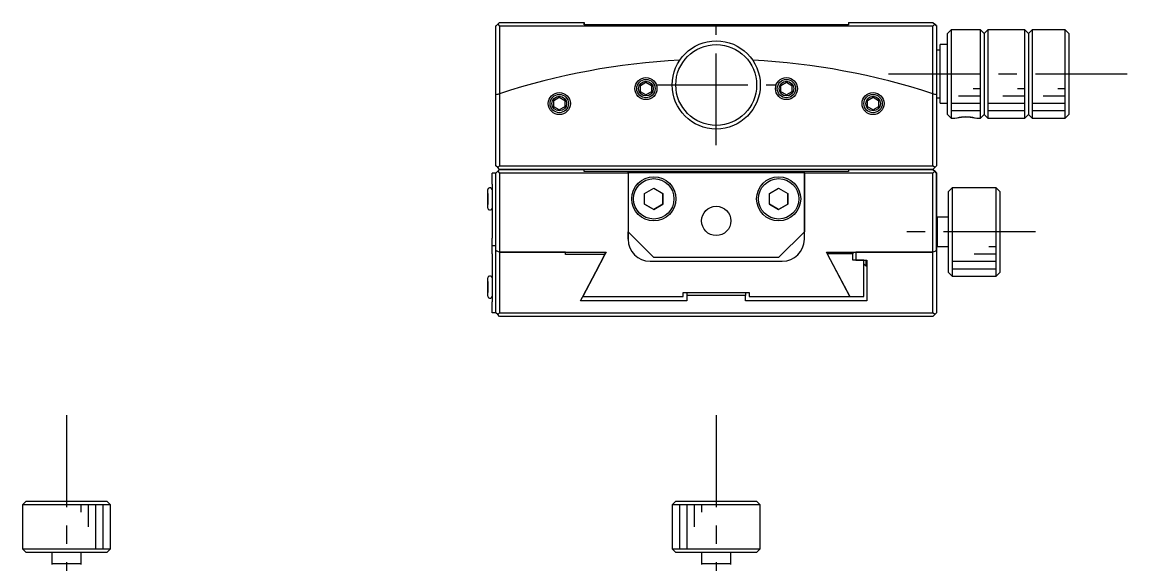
# Model space of a CAD drawing. Extents: x 80 to 393, y -8 to 241.
# Drawn here: x 82 to 234.9, y 167.7 to 241.4 of the extents above; entities that cross this region are included whole.
import ezdxf

# ---------------------------------------------------------------- set-up
doc = ezdxf.new("R2010")
doc.units = 0
doc.header["$LTSCALE"] = 10
doc.linetypes.add('CENTER', pattern=[2, 1.25, -0.25, 0.25, -0.25])
doc.layers.get('0').update_dxf_attribs({"linetype": 'CONTINUOUS'})
doc.layers.add('CENTER', color=1, linetype='CENTER')

msp = doc.modelspace()

# ---------------------------------------------------------------- linework, layer by layer
at = {"color": 7, "linetype": 'CONTINUOUS'}
for p, q in [((146.49967, 240.918599), (146.74967, 241.168599)), ((146.49967, 241.018599), (146.49967, 240.918599)), ((146.49967, 241.018599), (146.59967, 241.018599)), ((146.49967, 241.018599), (146.49967, 240.918599)), ((146.49967, 231.557381), (146.49967, 240.918599)), ((146.99967, 241.418599), (146.74967, 241.168599)), ((146.74967, 241.168599), (146.99967, 240.918599)), ((146.99967, 241.418599), (158.49967, 241.418599)), ((205.99967, 240.918599), (146.99967, 240.918599)), ((146.99967, 240.918599), (146.99967, 231.722253)), ((158.49967, 241.118599), (158.49967, 241.418599)), ((158.49967, 241.418599), (158.49967, 241.118599)), ((194.49967, 241.118599), (158.49967, 241.118599)), ((194.49967, 241.418599), (194.49967, 241.118599)), ((194.49967, 241.418599), (205.99967, 241.418599)), ((205.99967, 241.418599), (206.24967, 241.168599)), ((206.29967, 241.118599), (205.99967, 241.418599)), ((205.99967, 240.918599), (206.24967, 241.168599)), ((205.99967, 231.722253), (205.99967, 240.918599)), ((206.24967, 241.168599), (206.49967, 240.918599)), ((206.29967, 241.118599), (206.39967, 241.018599)), ((206.49967, 241.018599), (206.39967, 241.018599)), ((206.39967, 241.018599), (206.49967, 240.918599)), ((206.49967, 241.018599), (206.49967, 240.918599)), ((206.49967, 241.018599), (206.49967, 240.918599)), ((206.49967, 240.918599), (206.49967, 231.557381)), ((206.49967, 240.918599), (206.49967, 232.918599)), ((208.49967, 240.418599), (207.99967, 239.918599)), ((208.49967, 240.418599), (208.49967, 228.418599)), ((212.49967, 240.418599), (208.49967, 240.418599)), ((212.49967, 228.418599), (212.49967, 240.418599)), ((212.99967, 239.918599), (212.49967, 240.418599)), ((213.49967, 240.418599), (212.99967, 239.918599)), ((213.49967, 240.418599), (213.49967, 228.418599)), ((218.49967, 240.418599), (213.49967, 240.418599)), ((218.49967, 228.418599), (218.49967, 240.418599)), ((218.99967, 239.918599), (218.49967, 240.418599)), ((219.49967, 240.418599), (218.99967, 239.918599)), ((219.49967, 240.418599), (219.49967, 228.418599)), ((223.99967, 240.418599), (219.49967, 240.418599)), ((223.99967, 228.418599), (223.99967, 240.418599)), ((224.49967, 239.918599), (223.99967, 240.418599)), ((207.99967, 228.918599), (207.99967, 239.918599)), ((212.99967, 239.918599), (212.99967, 228.918599)), ((218.99967, 239.918599), (218.99967, 228.918599)), ((224.49967, 239.918599), (224.49967, 235.918594)), ((224.49967, 239.918599), (224.49967, 228.918599)), ((206.99967, 237.668599), (206.49967, 237.668599)), ((206.99967, 230.418599), (206.99967, 238.418599)), ((207.99967, 238.418599), (206.99967, 238.418599)), ((166.18467, 232.851611), (166.93467, 233.284624)), ((166.18467, 231.985586), (166.18467, 232.851611)), ((166.93467, 233.284624), (167.68467, 232.851611)), ((167.68467, 232.851611), (167.68467, 231.985586)), ((185.31467, 232.851611), (186.06467, 233.284624)), ((185.31467, 231.985586), (185.31467, 232.851611)), ((186.06467, 233.284624), (186.81467, 232.851611)), ((186.81467, 232.851611), (186.81467, 231.985586)), ((206.49967, 232.918599), (206.49967, 231.918599)), ((224.49967, 232.918604), (224.49967, 228.918599)), ((146.49967, 221.918599), (146.49967, 231.557381)), ((146.99967, 231.722253), (146.99967, 221.918599)), ((154.38967, 230.821611), (155.13967, 231.254624)), ((155.13967, 231.254624), (155.88967, 230.821611)), ((166.93467, 231.552573), (166.18467, 231.985586)), ((167.68467, 231.985586), (166.93467, 231.552573)), ((186.06467, 231.552573), (185.31467, 231.985586)), ((186.81467, 231.985586), (186.06467, 231.552573)), ((197.10967, 230.821611), (197.85967, 231.254624)), ((197.85967, 231.254624), (198.60967, 230.821611)), ((205.99967, 221.918599), (205.99967, 231.722253)), ((206.49967, 231.918599), (206.49967, 231.557381)), ((206.49967, 231.557381), (206.49967, 221.918599)), ((206.49967, 231.168599), (206.99967, 231.168599)), ((154.38967, 229.955586), (154.38967, 230.821611)), ((155.13967, 229.522573), (154.38967, 229.955586)), ((155.88967, 229.955586), (155.13967, 229.522573)), ((155.88967, 230.821611), (155.88967, 229.955586)), ((197.10967, 229.955586), (197.10967, 230.821611)), ((197.85967, 229.522573), (197.10967, 229.955586)), ((198.60967, 229.955586), (197.85967, 229.522573)), ((198.60967, 230.821611), (198.60967, 229.955586)), ((206.99967, 230.418599), (207.99967, 230.418599)), ((207.99967, 228.918599), (208.49967, 228.418599)), ((208.49967, 228.418599), (208.999675, 228.418599)), ((211.999665, 228.418599), (212.49967, 228.418599)), ((212.49967, 228.418599), (212.99967, 228.918599)), ((212.99967, 228.918599), (213.49967, 228.418599)), ((213.49967, 228.418599), (218.49967, 228.418599)), ((218.49967, 228.418599), (218.99967, 228.918599)), ((218.99967, 228.918599), (219.49967, 228.418599)), ((219.49967, 228.418599), (223.99967, 228.418599)), ((223.99967, 228.418599), (224.49967, 228.918599)), ((146.74967, 221.668599), (146.49967, 221.918599)), ((146.99967, 221.918599), (146.74967, 221.668599)), ((146.99967, 221.918599), (205.99967, 221.918599)), ((206.24967, 221.668599), (205.99967, 221.918599)), ((206.49967, 221.918599), (206.24967, 221.668599)), ((146.49967, 220.918599), (145.99967, 220.918599)), ((145.99967, 219.418599), (145.99967, 220.918599)), ((146.49967, 220.918599), (146.74967, 221.168599)), ((146.49967, 210.373294), (146.49967, 220.918599)), ((146.99967, 221.418599), (146.74967, 221.668599)), ((146.74967, 221.168599), (146.99967, 221.418599)), ((146.74967, 221.168599), (146.99967, 220.918599)), ((146.99967, 221.418599), (158.49967, 221.418599)), ((158.49967, 221.418599), (146.99967, 221.418599)), ((146.99967, 220.918599), (146.99967, 210.157234)), ((164.49967, 220.918599), (146.99967, 220.918599)), ((158.49967, 221.118599), (158.49967, 221.418599)), ((158.49967, 221.118599), (158.49967, 221.418599)), ((194.49967, 221.418599), (158.49967, 221.418599)), ((164.49967, 221.118599), (158.49967, 221.118599)), ((164.49967, 221.118599), (164.49967, 221.018599)), ((164.49967, 221.018599), (164.49967, 221.118599)), ((188.49967, 221.118599), (164.49967, 221.118599)), ((164.49967, 221.018599), (164.49967, 212.918599)), ((164.49967, 221.018599), (188.49967, 221.018599)), ((164.49967, 221.018599), (164.49967, 220.918599)), ((164.49967, 220.918599), (164.49967, 211.918599)), ((188.49967, 221.018599), (188.49967, 221.118599)), ((194.49967, 221.118599), (188.49967, 221.118599)), ((188.49967, 221.018599), (188.49967, 220.918599)), ((188.49967, 220.918599), (188.49967, 212.918599)), ((205.99967, 220.918599), (188.49967, 220.918599)), ((188.49967, 212.918599), (188.49967, 220.918599)), ((194.49967, 221.418599), (194.49967, 221.118599)), ((194.49967, 221.418599), (205.99967, 221.418599)), ((205.99967, 221.418599), (194.49967, 221.418599)), ((206.24967, 221.668599), (205.99967, 221.418599)), ((205.99967, 221.418599), (206.24967, 221.168599)), ((206.29967, 221.118599), (205.99967, 221.418599)), ((205.99967, 221.418599), (206.29967, 221.118599)), ((205.99967, 221.418599), (206.24967, 221.168599)), ((205.99967, 220.918599), (206.24967, 221.168599)), ((205.99967, 210.157234), (205.99967, 220.918599)), ((206.24967, 221.168599), (206.49967, 220.918599)), ((206.49967, 220.918599), (206.24967, 221.168599)), ((206.49967, 220.918599), (206.49967, 210.373294)), ((206.49967, 216.418599), (206.49967, 220.918599)), ((145.39967, 217.543599), (145.39967, 218.668599)), ((145.39967, 216.168599), (145.39967, 218.668599)), ((145.74967, 218.918599), (145.64967, 218.918599)), ((145.99967, 219.418599), (145.99967, 212.072686)), ((166.74967, 218.140286), (167.99967, 218.861974)), ((167.99967, 218.861974), (169.24967, 218.140286)), ((183.74967, 218.140286), (184.99967, 218.861974)), ((184.99967, 218.861974), (186.24967, 218.140286)), ((208.615097, 218.918599), (208.115097, 218.418599)), ((208.615097, 218.918599), (208.615097, 206.918599)), ((214.615097, 218.918599), (208.615097, 218.918599)), ((214.615097, 206.918599), (214.615097, 218.918599)), ((215.115097, 218.418599), (214.615097, 218.918599)), ((145.39967, 218.168599), (145.39967, 217.543599)), ((145.39967, 217.543599), (145.39967, 218.168599)), ((145.39967, 217.293599), (145.39967, 217.543599)), ((145.39967, 217.293599), (145.39967, 217.543599)), ((145.39967, 217.543599), (145.39967, 217.293599)), ((145.39967, 216.168599), (145.39967, 217.293599)), ((145.39967, 216.668599), (145.39967, 217.293599)), ((145.39967, 217.293599), (145.39967, 216.668599)), ((166.74967, 216.696911), (166.74967, 218.140286)), ((169.24967, 218.140286), (169.24967, 216.696911)), ((169.24967, 216.696911), (169.24967, 218.140286)), ((183.74967, 216.696911), (183.74967, 218.140286)), ((186.24967, 218.140286), (186.24967, 216.696911)), ((186.24967, 216.696911), (186.24967, 218.140286)), ((208.115097, 207.418599), (208.115097, 218.418599)), ((215.115097, 218.418599), (215.115097, 207.418599)), ((145.64967, 215.918599), (145.74967, 215.918599)), ((167.99967, 215.975223), (166.74967, 216.696911)), ((166.74967, 216.696911), (167.99967, 215.975223)), ((169.24967, 216.696911), (167.99967, 215.975223)), ((167.99967, 215.975223), (169.24967, 216.696911)), ((184.99967, 215.975223), (183.74967, 216.696911)), ((183.74967, 216.696911), (184.99967, 215.975223)), ((186.24967, 216.696911), (184.99967, 215.975223)), ((184.99967, 215.975223), (186.24967, 216.696911)), ((206.49967, 210.373294), (206.49967, 216.418599)), ((206.615097, 214.918599), (206.499689, 214.918599)), ((206.615097, 214.918599), (206.610097, 214.918599)), ((206.615097, 214.333661), (206.615097, 214.918604)), ((208.115097, 214.918599), (206.615097, 214.918599)), ((206.620097, 214.918599), (206.615097, 214.918599)), ((206.615097, 212.918599), (206.615097, 214.333661)), ((167.99967, 209.418599), (164.49967, 212.918599)), ((164.99967, 212.418599), (164.49967, 212.918599)), ((164.49967, 211.918599), (164.49967, 212.918599)), ((188.49967, 212.918599), (184.99967, 209.418599)), ((188.49967, 211.918599), (188.49967, 212.918599)), ((206.615097, 211.503609), (206.615097, 212.918599)), ((145.99967, 211.072686), (145.99967, 212.072686)), ((145.99967, 210.842425), (145.99967, 211.072686)), ((145.99967, 211.072686), (146.49967, 211.072686)), ((164.99967, 212.418599), (167.99967, 209.418599)), ((206.615097, 210.918594), (206.615097, 211.503609)), ((145.99967, 209.916774), (145.99967, 210.842425)), ((145.99967, 209.916774), (145.99967, 206.218599)), ((146.49967, 201.918599), (146.49967, 210.373294)), ((146.99967, 210.157234), (155.99967, 210.157234)), ((146.99967, 210.157234), (146.99967, 201.918599)), ((155.99967, 210.157234), (146.99967, 210.157234)), ((155.99967, 210.157234), (161.49967, 210.157234)), ((155.99967, 209.829782), (155.99967, 210.157234)), ((161.326465, 209.829782), (155.99967, 209.829782)), ((161.333841, 209.843732), (160.09824, 207.500289)), ((160.09824, 207.500289), (161.326465, 209.829782)), ((161.326465, 210.157234), (161.326465, 209.829782)), ((161.370483, 209.913024), (161.333841, 209.843732)), ((161.49967, 210.157234), (161.370483, 209.913024)), ((191.49967, 210.157234), (195.49967, 210.157234)), ((191.591504, 209.983649), (191.49967, 210.157234)), ((194.675097, 204.110305), (191.591504, 209.983649)), ((191.61514, 210.157234), (191.61514, 209.938961)), ((191.61514, 209.938961), (194.675097, 204.110305)), ((195.115097, 209.938961), (191.61514, 209.938961)), ((195.115097, 210.157234), (195.115097, 209.938961)), ((195.115097, 209.064737), (195.115097, 209.938961)), ((195.49967, 210.157234), (205.99967, 210.157234)), ((205.99967, 210.157234), (195.49967, 210.157234)), ((195.49967, 210.157234), (195.49967, 209.064737)), ((205.99967, 201.918599), (205.99967, 210.157234)), ((206.49967, 210.373294), (206.49967, 201.918599)), ((206.499689, 210.918599), (206.615097, 210.918599)), ((206.610097, 210.918599), (206.615097, 210.918599)), ((206.615097, 210.918599), (208.115097, 210.918599)), ((206.615097, 210.918599), (206.620097, 210.918599)), ((167.49967, 208.918599), (185.49967, 208.918599)), ((184.99967, 209.418599), (167.99967, 209.418599)), ((195.49967, 209.064737), (195.115097, 209.064737)), ((196.615097, 209.064737), (195.49967, 209.064737)), ((195.49967, 209.064737), (196.615097, 209.064737)), ((196.615097, 204.110305), (196.615097, 209.064737)), ((196.615097, 209.064737), (196.99967, 209.064737)), ((196.615097, 208.597372), (196.66387, 208.548599)), ((196.66387, 208.548599), (196.91387, 208.298599)), ((196.91387, 208.298599), (196.91387, 209.064737)), ((196.91387, 208.298599), (196.999651, 208.298599)), ((196.99967, 209.064737), (196.99967, 203.555544)), ((145.39967, 205.543599), (145.39967, 206.668599)), ((145.39967, 204.168599), (145.39967, 206.668599)), ((145.74967, 206.918599), (145.64967, 206.918599)), ((160.09824, 207.500289), (158.324244, 204.110305)), ((158.344508, 204.149214), (160.09824, 207.500289)), ((208.115097, 207.418599), (208.615097, 206.918599)), ((208.615097, 206.918599), (214.615097, 206.918599)), ((214.615097, 206.918599), (215.115097, 207.418599)), ((145.39967, 206.168599), (145.39967, 205.543599)), ((145.39967, 205.543599), (145.39967, 206.168599)), ((145.39967, 205.293599), (145.39967, 205.543599)), ((145.39967, 205.293599), (145.39967, 205.543599)), ((145.39967, 205.543599), (145.39967, 205.293599)), ((145.39967, 204.168599), (145.39967, 205.293599)), ((145.39967, 204.668599), (145.39967, 205.293599)), ((145.39967, 205.293599), (145.39967, 204.668599)), ((145.99967, 206.218599), (145.99967, 204.618599)), ((145.64967, 203.918599), (145.74967, 203.918599)), ((145.99967, 204.618599), (145.99967, 203.418599)), ((145.99967, 201.918599), (145.99967, 203.418599)), ((158.035569, 203.555544), (158.278068, 204.021629)), ((172.49967, 203.555544), (158.035569, 203.555544)), ((158.278068, 204.021629), (158.344508, 204.149214)), ((158.324244, 204.110305), (171.99967, 204.110305)), ((171.99967, 204.664152), (180.99967, 204.664152)), ((171.99967, 204.110305), (171.99967, 204.664152)), ((171.99967, 204.110305), (171.99967, 204.664152)), ((172.49967, 204.664152), (172.49967, 204.276554)), ((172.49967, 204.276554), (172.49967, 203.555544)), ((180.49967, 204.276554), (172.49967, 204.276554)), ((180.49967, 204.664152), (180.49967, 204.276554)), ((180.49967, 203.555544), (180.49967, 204.276554)), ((196.99967, 203.555544), (180.49967, 203.555544)), ((180.99967, 204.664152), (180.99967, 204.110305)), ((180.99967, 204.110305), (194.675097, 204.110305)), ((194.675097, 204.110305), (196.615097, 204.110305)), ((146.49967, 201.918599), (145.99967, 201.918599)), ((146.74967, 201.668599), (146.49967, 201.918599)), ((146.99967, 201.918599), (146.74967, 201.668599)), ((146.99967, 201.918599), (205.99967, 201.918599)), ((206.24967, 201.668599), (205.99967, 201.918599)), ((206.49967, 201.918599), (206.24967, 201.668599)), ((146.99967, 201.418599), (146.74967, 201.668599)), ((205.99967, 201.418599), (146.99967, 201.418599)), ((205.99967, 201.418599), (206.24967, 201.668599)), ((82.549537, 176.276174), (82.049537, 175.776174)), ((82.549537, 176.276174), (93.549537, 176.276174)), ((94.049537, 175.776174), (93.549537, 176.276174)), ((170.99967, 176.276174), (170.49967, 175.776174)), ((170.99967, 176.276174), (181.99967, 176.276174)), ((182.49967, 175.776174), (181.99967, 176.276174)), ((94.049537, 175.776174), (82.049537, 175.776174)), ((82.049537, 175.776174), (82.049537, 169.776174)), ((94.049537, 169.776174), (94.049537, 175.776174)), ((182.49967, 175.776174), (170.49967, 175.776174)), ((170.49967, 175.776174), (170.49967, 169.776174)), ((182.49967, 169.776174), (182.49967, 175.776174)), ((82.049537, 169.776174), (94.049537, 169.776174)), ((82.049537, 169.776174), (82.549537, 169.276174)), ((93.549537, 169.276174), (94.049537, 169.776174)), ((170.49967, 169.776174), (176.49967, 169.776174)), ((170.49967, 169.776174), (170.99967, 169.276174)), ((176.49967, 169.776174), (182.49967, 169.776174)), ((181.99967, 169.276174), (182.49967, 169.776174)), ((93.549537, 169.276174), (82.549537, 169.276174)), ((86.049537, 169.276174), (86.049537, 167.776174)), ((90.049537, 167.771174), (90.049537, 169.276174)), ((176.49967, 169.276174), (170.99967, 169.276174)), ((174.49967, 169.276174), (174.49967, 167.776174)), ((181.99967, 169.276174), (176.49967, 169.276174)), ((178.49967, 167.776174), (178.49967, 169.276174)), ((86.634474, 167.776174), (86.049532, 167.776174)), ((86.049537, 167.781174), (86.049537, 167.776174)), ((86.049537, 167.776174), (86.049537, 167.660767)), ((86.049537, 167.776174), (86.049537, 167.771174)), ((88.049537, 167.776174), (86.634474, 167.776174)), ((90.049542, 167.776174), (88.049537, 167.776174)), ((90.049537, 167.660767), (90.049537, 167.781174)), ((178.499675, 167.776174), (174.499665, 167.776174)), ((174.49967, 167.781174), (174.49967, 167.776174)), ((174.49967, 167.776174), (174.49967, 167.771174)), ((174.49967, 167.776174), (174.49967, 167.660767)), ((178.49967, 167.776174), (178.49967, 167.781174)), ((178.49967, 167.771174), (178.49967, 167.776174)), ((178.49967, 167.660767), (178.49967, 167.776174))]:
    msp.add_line(p, q, dxfattribs=at)
at = {"color": 3, "linetype": 'CONTINUOUS'}
for p, q in [((211.49967, 232.418599), (212.49967, 232.418599)), ((217.49967, 232.418599), (218.49967, 232.418599)), ((222.99967, 232.418599), (223.99967, 232.418599)), ((209.49967, 231.418599), (212.49967, 231.418599)), ((215.49967, 231.418599), (218.49967, 231.418599)), ((220.99967, 231.418599), (223.99967, 231.418599)), ((208.49967, 230.418599), (212.49967, 230.418599)), ((208.49967, 229.418599), (212.49967, 229.418599)), ((213.49967, 230.418599), (218.49967, 230.418599)), ((213.49967, 229.418599), (218.49967, 229.418599)), ((219.49967, 230.418599), (223.99967, 230.418599)), ((219.49967, 229.418599), (223.99967, 229.418599)), ((208.999675, 228.418599), (210.49967, 228.609122)), ((210.49967, 228.609122), (211.999665, 228.418599)), ((211.615097, 209.918599), (214.615097, 209.918599)), ((213.615097, 210.918599), (214.615097, 210.918599)), ((208.615097, 208.918599), (214.615097, 208.918599)), ((208.615097, 207.918599), (214.615097, 207.918599)), ((90.049537, 174.776174), (90.049537, 175.776174)), ((91.049537, 172.776174), (91.049537, 175.776174)), ((92.049537, 169.776174), (92.049537, 175.776174)), ((93.049537, 169.776174), (93.049537, 175.776174)), ((171.49967, 175.776174), (171.49967, 169.776174)), ((172.49967, 175.776174), (172.49967, 169.776174)), ((173.49967, 175.776174), (173.49967, 172.776174)), ((174.49967, 175.776174), (174.49967, 174.776174))]:
    msp.add_line(p, q, dxfattribs=at)
at = {"color": 7, "linetype": 'CONTINUOUS'}
for centre, radius in [((176.49967, 232.918599), 6), ((176.49967, 232.918599), 5.5), ((166.93467, 232.418599), 1.25), ((166.93467, 232.418599), 1), ((186.06467, 232.418599), 1.25), ((186.06467, 232.418599), 1), ((155.13967, 230.388599), 1.25), ((155.13967, 230.388599), 1), ((197.85967, 230.388599), 1.25), ((197.85967, 230.388599), 1), ((167.99967, 217.418599), 3), ((184.99967, 217.418599), 3), ((167.99967, 217.418599), 2.75), ((184.99967, 217.418599), 2.75), ((176.49967, 214.418599), 2)]:
    msp.add_circle(centre, radius, dxfattribs=at)
at = {"color": 3, "linetype": 'CONTINUOUS'}
for centre in [(166.93467, 232.418599), (186.06467, 232.418599), (155.13967, 230.388599), (197.85967, 230.388599)]:
    msp.add_circle(centre, 1.5, dxfattribs=at)
at = {"color": 7, "linetype": 'CONTINUOUS'}
for centre, radius, start, end in [((176.49967, 141.418599), 95, 92.995239, 108.090952), ((176.49967, 141.418599), 95, 92.995239, 108.090952), ((176.49967, 141.418599), 95, 71.909048, 87.004761), ((176.49967, 141.418599), 95, 71.909048, 87.004761), ((176.49967, 141.418599), 95, 108.090952, 108.40848), ((176.49967, 141.418599), 95, 108.090952, 108.40848), ((176.49967, 141.418599), 95, 71.59152, 71.909048), ((176.49967, 141.418599), 95, 71.59152, 71.909048), ((210.49967, 222.550157), 6.000092, 77.975488, 102.024512), ((145.64967, 218.668599), 0.25, 90, 180), ((145.74967, 218.668599), 0.25, 0, 90), ((145.64967, 216.168599), 0.25, 180, 270), ((145.74967, 216.168599), 0.25, 270, 0), ((167.49967, 211.918599), 3, 180, 270), ((185.49967, 211.918599), 3, 270, 0), ((116.99967, 141.418599), 75, 66.421822, 66.837931), ((116.99967, 141.418599), 75, 66.421822, 66.837931), ((235.99967, 141.418599), 75, 113.162069, 113.578178), ((235.99967, 141.418599), 75, 113.162069, 113.578178), ((145.64967, 206.668599), 0.25, 90, 180), ((145.74967, 206.668599), 0.25, 0, 90), ((145.64967, 204.168599), 0.25, 180, 270), ((145.74967, 204.168599), 0.25, 270, 0)]:
    msp.add_arc(centre, radius, start, end, dxfattribs=at)
at = {"layer": 'CENTER', "color": 1, "linetype": 'CENTER'}
for p, q in [((176.49967, 224.718599), (176.49967, 241.118599)), ((199.94967, 234.418599), (234.94967, 234.418599)), ((168.29967, 232.918599), (184.69967, 232.918599)), ((219.94967, 212.918599), (199.94967, 212.918599)), ((88.049537, 187.968461), (88.049537, 162.968461)), ((176.49967, 187.968461), (176.49967, 162.968461))]:
    msp.add_line(p, q, dxfattribs=at)

doc.saveas('drawing.dxf')
